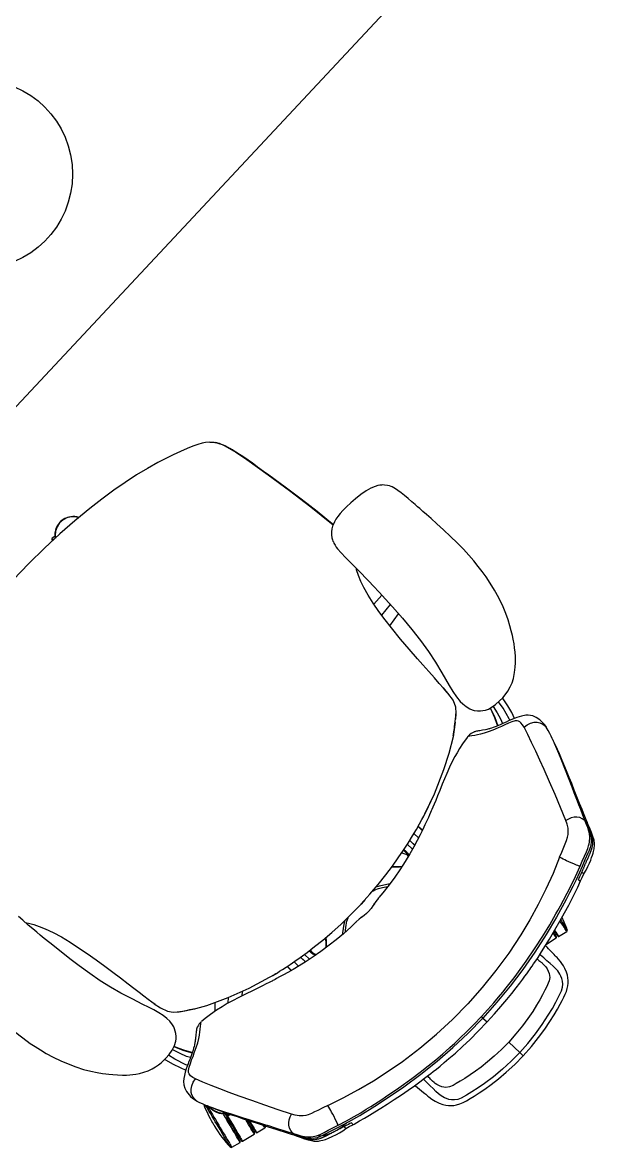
# Model space of a CAD drawing. Extents: x -15 to 8521, y -5327 to 1905.
# Drawn here: x 6947.3 to 7007.6, y -2099.3 to -1980.7 of the extents above; entities that cross this region are included whole.
import ezdxf

# ---------------------------------------------------------------- set-up
doc = ezdxf.new("R2010")
doc.units = 0
doc.layers.add('AR-MOB', color=2, linetype='Continuous')

# ---------------------------------------------------------------- blocks, each defined once
blk = doc.blocks.new('MESA RECEPÇÃO COM BIOMBO')
at = {"color": 2}
blk.add_line((77.9313, 97.5195), (79.3313, 97.5195), dxfattribs=at)
at = {"color": 1}
blk.add_circle((78.8564, 97.7164), 0.1, dxfattribs=at)
blk = doc.blocks.new('A$C1E86606E')
at = {"color": 1, "linetype": 'Continuous'}
for p, q in [((0.4113, 0.7348), (0.4082, 0.7355)), ((0.6011, 0.6754), (0.5996, 0.6783)), ((0.6002, 0.4274), (0.5857, 0.4264)), ((0.1672, 0.2758), (0.1601, 0.2696)), ((0.1762, 0.2653), (0.1809, 0.2693)), ((0.1954, 0.2629), (0.1916, 0.2598)), ((0.2554, 0.2376), (0.2554, 0.2442)), ((0.2686, 0.2342), (0.2686, 0.2416)), ((0.4194, 0.2333), (0.4168, 0.2397)), ((0.4275, 0.2342), (0.4275, 0.2417)), ((0.4407, 0.2376), (0.4407, 0.2443)), ((0.3549, 0.2343), (0.3482, 0.2341)), ((0.331, 0.225), (0.3303, 0.2251)), ((0.0854, 0.1813), (0.0869, 0.1808)), ((0.089, 0.1882), (0.0875, 0.1886)), ((0.088, 0.1845), (0.0888, 0.1872)), ((0.0891, 0.1881), (0.0887, 0.1885)), ((0.0892, 0.186), (0.0887, 0.1843)), ((0.0921, 0.1833), (0.0887, 0.1843)), ((0.0677, 0.1586), (0.0775, 0.1557)), ((0.0801, 0.1549), (0.0801, 0.1549)), ((0.0801, 0.1549), (0.0941, 0.1509)), ((0.0801, 0.1549), (0.0941, 0.1509)), ((0.0941, 0.1509), (0.0941, 0.1509)), ((0.0967, 0.1501), (0.1065, 0.1472)), ((0.1212, 0.1214), (0.1219, 0.1198)), ((0.1219, 0.1198), (0.1221, 0.1192)), ((0.5742, 0.1197), (0.574, 0.1192)), ((0.5748, 0.1214), (0.5742, 0.1197)), ((0.5747, 0.1212), (0.5748, 0.1214)), ((0.1665, 0.089), (0.1664, 0.0883)), ((0.1664, 0.0883), (0.1691, 0.0881)), ((0.5462, 0.0922), (0.5471, 0.0925)), ((0.4506, 0.0625), (0.4626, 0.0594)), ((0.4506, 0.0625), (0.4626, 0.0594)), ((0.4626, 0.0594), (0.4626, 0.0594)), ((0.348, 0.0583), (0.348, 0.0522)), ((0.4652, 0.0587), (0.4751, 0.0561)), ((0.348, 0.005), (0.348, 0.021)), ((0.348, 0.005), (0.348, 0))]:
    blk.add_line(p, q, dxfattribs=at)
at = {"color": 1, "linetype": 'Continuous', "flags": 128}
for points in [[(0.6205, 0.5302), (0.6194, 0.5465), (0.618, 0.5626), (0.6164, 0.5778), (0.6159, 0.5828), (0.6153, 0.5878), (0.6148, 0.5928), (0.6142, 0.5974), (0.6137, 0.6018), (0.6131, 0.607), (0.6124, 0.6131), (0.6115, 0.6208), (0.6105, 0.6285), (0.6096, 0.6355), (0.6087, 0.6418), (0.6079, 0.6472), (0.6072, 0.6517), (0.6067, 0.6552), (0.6062, 0.658), (0.6057, 0.6602), (0.6052, 0.6627), (0.6045, 0.6654), (0.603, 0.6704), (0.6005, 0.6759), (0.5983, 0.6797), (0.5956, 0.6832), (0.5923, 0.6863), (0.5891, 0.6885), (0.5851, 0.6908), (0.5802, 0.6934), (0.5742, 0.6961), (0.5673, 0.6991), (0.5595, 0.7023), (0.5512, 0.7055), (0.5424, 0.7086), (0.5303, 0.7124), (0.5175, 0.716), (0.5037, 0.7194), (0.4892, 0.7226), (0.474, 0.7254), (0.458, 0.7279), (0.4379, 0.7306), (0.4168, 0.7327), (0.3948, 0.7343), (0.3719, 0.7353), (0.348, 0.7357)], [(0.4428, 0.7299), (0.442, 0.7317), (0.4389, 0.7355), (0.4349, 0.7385), (0.4303, 0.7403), (0.4253, 0.7409), (0.4204, 0.7401), (0.4158, 0.7382), (0.412, 0.7351), (0.4104, 0.733)], [(0.4064, 0.7335), (0.4064, 0.7335), (0.4066, 0.7343), (0.4067, 0.7347), (0.4067, 0.7348)], [(0.4082, 0.7355), (0.4082, 0.7355), (0.4081, 0.7351), (0.4079, 0.7344), (0.4077, 0.7335)], [(0.5956, 0.6832), (0.5978, 0.6809), (0.6012, 0.6753), (0.6036, 0.6691), (0.6066, 0.6559), (0.6088, 0.6423), (0.6106, 0.6285), (0.6123, 0.6147), (0.6155, 0.5869), (0.6183, 0.559), (0.6204, 0.5311), (0.6205, 0.5287)], [(0.6206, 0.5287), (0.6205, 0.5295), (0.62, 0.5401), (0.6192, 0.5507), (0.6171, 0.5718), (0.6149, 0.5928), (0.6124, 0.6139), (0.6111, 0.6245), (0.6098, 0.6352), (0.6083, 0.6462), (0.6069, 0.6547), (0.6051, 0.6633), (0.604, 0.6676), (0.6036, 0.6688)], [(0.0008, 0.4094), (0.0017, 0.3985), (0.0029, 0.3887), (0.0039, 0.3826), (0.0051, 0.3763), (0.0066, 0.3691), (0.0087, 0.3611), (0.0113, 0.3525), (0.0141, 0.3448), (0.0174, 0.3368), (0.0212, 0.3289), (0.0249, 0.322), (0.0285, 0.3162), (0.0316, 0.3114), (0.0335, 0.3086), (0.0356, 0.3058), (0.0381, 0.3026), (0.0413, 0.2988), (0.0447, 0.295), (0.0476, 0.2919), (0.0501, 0.2895), (0.0525, 0.2874), (0.055, 0.2854), (0.0583, 0.283), (0.0622, 0.2804), (0.0666, 0.2781), (0.0708, 0.2764), (0.0747, 0.2753), (0.0786, 0.2744), (0.0822, 0.2739), (0.0854, 0.2736), (0.0889, 0.2736), (0.0941, 0.2738), (0.0997, 0.2746), (0.1048, 0.276), (0.1091, 0.2781), (0.1113, 0.2797), (0.1132, 0.2814), (0.1153, 0.2838), (0.118, 0.2881), (0.1189, 0.2902), (0.1195, 0.2925), (0.1203, 0.2972), (0.1204, 0.3014), (0.1199, 0.3063), (0.119, 0.3117), (0.1176, 0.3177), (0.1158, 0.3238), (0.114, 0.33), (0.1103, 0.3423), (0.1067, 0.3551), (0.1039, 0.3672), (0.1015, 0.3799), (0.0996, 0.3932), (0.0979, 0.4069), (0.0968, 0.4174), (0.0958, 0.4279), (0.095, 0.4375), (0.0944, 0.446), (0.0938, 0.4536), (0.0935, 0.4589), (0.0932, 0.4636), (0.0929, 0.4691), (0.0926, 0.4755), (0.0924, 0.4831), (0.0922, 0.489)], [(0.664, 0.5292), (0.6568, 0.5302), (0.6502, 0.5309), (0.6441, 0.5313), (0.6385, 0.5315), (0.6343, 0.5314), (0.6304, 0.5311), (0.6268, 0.5305), (0.6238, 0.5298), (0.6211, 0.5289), (0.6189, 0.5281), (0.6164, 0.5267), (0.6139, 0.525), (0.6116, 0.5228), (0.6097, 0.5204), (0.6085, 0.5185), (0.6078, 0.5171), (0.6074, 0.5162), (0.6068, 0.5148), (0.6061, 0.5125), (0.6055, 0.5102), (0.6051, 0.5081), (0.6045, 0.5023), (0.6041, 0.4955), (0.6038, 0.4873), (0.6036, 0.479), (0.6033, 0.4718), (0.603, 0.4657), (0.6027, 0.4607), (0.6022, 0.4533), (0.6016, 0.4448), (0.6009, 0.435), (0.5999, 0.424), (0.5983, 0.4081), (0.5964, 0.3928), (0.5942, 0.3781), (0.5915, 0.3641), (0.5882, 0.3508), (0.5846, 0.3383), (0.5824, 0.331), (0.5802, 0.3237), (0.5782, 0.3165), (0.5767, 0.3098), (0.5758, 0.3037), (0.5757, 0.3), (0.576, 0.2955), (0.577, 0.2908), (0.5779, 0.2886), (0.579, 0.2864), (0.581, 0.2836), (0.5831, 0.2812), (0.585, 0.2796), (0.5873, 0.278), (0.5901, 0.2765), (0.5934, 0.2753), (0.5987, 0.2742), (0.6044, 0.2737), (0.6092, 0.2736), (0.6133, 0.2738), (0.6178, 0.2745), (0.6229, 0.2756), (0.6273, 0.2771), (0.6317, 0.2792), (0.6372, 0.2826), (0.6416, 0.2859), (0.6454, 0.289), (0.6476, 0.291), (0.6502, 0.2936), (0.6531, 0.2968), (0.6562, 0.3004), (0.6588, 0.3036), (0.6618, 0.3076), (0.6642, 0.311), (0.6669, 0.3151), (0.6699, 0.3199), (0.6731, 0.3255), (0.6764, 0.3318), (0.6796, 0.3389), (0.6833, 0.3484), (0.6863, 0.3575), (0.6886, 0.3658), (0.6904, 0.3734), (0.6917, 0.3802), (0.6929, 0.387), (0.6939, 0.3943), (0.6947, 0.4023), (0.6954, 0.4109), (0.6958, 0.4201), (0.696, 0.4298), (0.6961, 0.4401), (0.696, 0.4496), (0.6958, 0.4579), (0.6956, 0.464), (0.6954, 0.4693), (0.6953, 0.4737), (0.6952, 0.4766), (0.695, 0.4802), (0.6948, 0.4846), (0.6946, 0.4898), (0.6943, 0.4948), (0.694, 0.4995), (0.6935, 0.5037), (0.6931, 0.5066), (0.6927, 0.5088), (0.6922, 0.5104), (0.6918, 0.5116), (0.6911, 0.5132), (0.69, 0.5151), (0.6882, 0.5177), (0.6866, 0.5195), (0.6859, 0.5202), (0.6847, 0.5212), (0.6828, 0.5225), (0.6802, 0.5241), (0.6758, 0.5261), (0.6704, 0.5278), (0.664, 0.5292)], [(0.0925, 0.4794), (0.0942, 0.4767), (0.0969, 0.4716), (0.0995, 0.466), (0.1019, 0.4599), (0.1048, 0.451), (0.1073, 0.4414), (0.1095, 0.431), (0.1114, 0.4203), (0.1131, 0.4096), (0.1147, 0.3981), (0.116, 0.387), (0.1172, 0.3765), (0.1183, 0.3664), (0.1193, 0.3561), (0.1199, 0.3488), (0.1206, 0.3417), (0.1213, 0.3355), (0.1218, 0.3299), (0.1222, 0.325), (0.1227, 0.3207)], [(0.5734, 0.3207), (0.5739, 0.3263), (0.5745, 0.3329), (0.5753, 0.3405), (0.5762, 0.3495), (0.5771, 0.3587), (0.5779, 0.3672), (0.5793, 0.3804), (0.5809, 0.3946), (0.583, 0.4096), (0.5846, 0.4203), (0.5866, 0.431), (0.5888, 0.4414), (0.5913, 0.451), (0.5942, 0.4599), (0.5968, 0.4666), (0.5997, 0.4728), (0.6028, 0.4783), (0.6036, 0.4795)], [(0.5885, 0.4401), (0.5972, 0.4405), (0.6013, 0.4407)], [(0.5833, 0.4125), (0.5834, 0.4125), (0.5989, 0.4141)], [(0.1226, 0.3217), (0.1238, 0.3139), (0.1265, 0.3061), (0.1299, 0.3011), (0.1343, 0.2969), (0.1391, 0.2932), (0.1488, 0.2862), (0.1591, 0.28), (0.1807, 0.2693), (0.2029, 0.2598), (0.226, 0.2519), (0.2324, 0.2501)], [(0.574, 0.3268), (0.5731, 0.3195), (0.5712, 0.3098), (0.5681, 0.3035), (0.5634, 0.2984), (0.5585, 0.2945)], [(0.1329, 0.2981), (0.135, 0.2964), (0.1372, 0.2947), (0.1417, 0.2915), (0.1437, 0.29), (0.1454, 0.2887), (0.1468, 0.2877), (0.1479, 0.2869)], [(0.5482, 0.2869), (0.5493, 0.2877), (0.5507, 0.2887), (0.5524, 0.29), (0.5544, 0.2915), (0.5588, 0.2947), (0.5611, 0.2964), (0.5632, 0.2981)], [(0.556, 0.2927), (0.5433, 0.2837), (0.5274, 0.275), (0.5109, 0.2673), (0.4854, 0.2569), (0.4633, 0.25)], [(0.5446, 0.2846), (0.5458, 0.2853), (0.5496, 0.2879)], [(0.0872, 0.2736), (0.0874, 0.2725), (0.0895, 0.2638), (0.0919, 0.2559), (0.0943, 0.2496)], [(0.0991, 0.2518), (0.0983, 0.2535), (0.0947, 0.2658), (0.0931, 0.2738)], [(0.107, 0.2551), (0.1053, 0.2589), (0.1028, 0.2661), (0.1005, 0.2742), (0.1004, 0.2748)], [(0.1038, 0.2757), (0.1039, 0.2753), (0.1079, 0.2654), (0.112, 0.2572)], [(0.1123, 0.2574), (0.1116, 0.2586), (0.1085, 0.2646), (0.1055, 0.2715), (0.104, 0.2758)], [(0.5921, 0.2757), (0.5907, 0.272), (0.588, 0.2656), (0.5852, 0.2601), (0.5838, 0.2574)], [(0.5923, 0.2757), (0.5922, 0.2753), (0.5882, 0.2654), (0.5841, 0.2572)], [(0.5957, 0.2748), (0.5957, 0.2746), (0.5936, 0.2669), (0.5912, 0.26), (0.5891, 0.2551)], [(0.597, 0.2518), (0.5977, 0.2535), (0.6014, 0.2658), (0.603, 0.2738)], [(0.6018, 0.2496), (0.6042, 0.2559), (0.6066, 0.2638), (0.6087, 0.2725), (0.6089, 0.2736)], [(0.1424, 0.2725), (0.1394, 0.2725), (0.1371, 0.2721), (0.1354, 0.2716), (0.1343, 0.2712), (0.1336, 0.2709), (0.1331, 0.2706), (0.1323, 0.2701), (0.1314, 0.2695), (0.1303, 0.2687), (0.1291, 0.2678), (0.1277, 0.2667), (0.1264, 0.2657), (0.125, 0.2646), (0.1239, 0.2638), (0.1229, 0.2631), (0.1219, 0.2624), (0.1211, 0.2619), (0.1204, 0.2615), (0.1195, 0.261), (0.1184, 0.2603), (0.1167, 0.2594), (0.1146, 0.2584), (0.1121, 0.2572), (0.109, 0.2559), (0.1059, 0.2546), (0.1031, 0.2535), (0.1007, 0.2525), (0.0982, 0.2514), (0.0953, 0.2501), (0.092, 0.2485), (0.089, 0.2469), (0.0862, 0.2451), (0.0839, 0.2432), (0.0813, 0.2404), (0.0794, 0.2374), (0.078, 0.2336), (0.0773, 0.2293), (0.0772, 0.2271), (0.0773, 0.2245), (0.0776, 0.2217), (0.0783, 0.2187)], [(0.0943, 0.236), (0.0935, 0.2389), (0.0931, 0.2417), (0.0932, 0.2431), (0.0936, 0.2445), (0.0944, 0.2459), (0.0958, 0.2472), (0.0989, 0.2491), (0.1025, 0.2509), (0.1062, 0.2525), (0.1099, 0.254), (0.1134, 0.2555), (0.1189, 0.2579), (0.1237, 0.2601), (0.1277, 0.2623), (0.131, 0.2643), (0.1337, 0.2662), (0.1359, 0.2678), (0.1385, 0.2698), (0.1403, 0.2713), (0.1415, 0.2722), (0.1423, 0.2725), (0.1424, 0.2725)], [(0.3303, 0.2252), (0.3235, 0.2255), (0.3126, 0.2265), (0.3027, 0.2277), (0.2935, 0.2291), (0.2827, 0.231), (0.2731, 0.2331), (0.2646, 0.2351), (0.2562, 0.2374), (0.249, 0.2394), (0.2429, 0.2413), (0.2377, 0.243), (0.2334, 0.2444), (0.2299, 0.2456), (0.2282, 0.2462), (0.2268, 0.2467), (0.2257, 0.247), (0.2249, 0.2473), (0.2239, 0.2477), (0.2216, 0.2485), (0.2184, 0.2497), (0.2142, 0.2512), (0.2092, 0.2532), (0.2033, 0.2554), (0.1965, 0.258), (0.189, 0.2609), (0.1804, 0.2639), (0.1751, 0.2657), (0.1691, 0.2674), (0.1624, 0.2691), (0.1548, 0.2707), (0.1494, 0.2716), (0.1434, 0.2724), (0.1426, 0.2725)], [(0.5535, 0.2725), (0.5511, 0.2722), (0.5448, 0.2713), (0.5391, 0.2703), (0.534, 0.2692), (0.5293, 0.2681), (0.5251, 0.2669), (0.5174, 0.2646), (0.5107, 0.2622), (0.5046, 0.26), (0.499, 0.2578), (0.4924, 0.2553), (0.4867, 0.2531), (0.4819, 0.2513), (0.4779, 0.2498), (0.4746, 0.2486), (0.472, 0.2476), (0.4705, 0.2471), (0.4688, 0.2465), (0.4664, 0.2457), (0.4634, 0.2446), (0.4598, 0.2434), (0.4553, 0.242), (0.4501, 0.2404), (0.4439, 0.2385), (0.4375, 0.2367), (0.4303, 0.2348), (0.422, 0.2329), (0.4127, 0.2309), (0.4023, 0.229), (0.3932, 0.2277), (0.3833, 0.2265), (0.3725, 0.2255), (0.3659, 0.2252)], [(0.6178, 0.2187), (0.6185, 0.2217), (0.6188, 0.2245), (0.6189, 0.2271), (0.6188, 0.2293), (0.6181, 0.2336), (0.6167, 0.2374), (0.6154, 0.2395), (0.614, 0.2414), (0.6122, 0.2432), (0.6085, 0.246), (0.6041, 0.2485), (0.6008, 0.2501), (0.5978, 0.2514), (0.5954, 0.2525), (0.5929, 0.2535), (0.5901, 0.2546), (0.5871, 0.2559), (0.584, 0.2572), (0.5814, 0.2584), (0.5794, 0.2594), (0.5777, 0.2603), (0.5765, 0.261), (0.5757, 0.2615), (0.575, 0.2619), (0.5742, 0.2624), (0.5733, 0.263), (0.5722, 0.2638), (0.5697, 0.2657), (0.5672, 0.2676), (0.5661, 0.2684), (0.5652, 0.2691), (0.5644, 0.2697), (0.5636, 0.2702), (0.563, 0.2706), (0.5624, 0.2709), (0.5618, 0.2712), (0.5606, 0.2716), (0.559, 0.2721), (0.5567, 0.2725), (0.5536, 0.2725)], [(0.6018, 0.236), (0.6026, 0.2389), (0.6029, 0.2417), (0.6028, 0.2431), (0.6024, 0.2445), (0.6016, 0.2459), (0.6003, 0.2472), (0.5972, 0.2491), (0.5936, 0.2509), (0.5899, 0.2525), (0.5862, 0.254), (0.5827, 0.2555), (0.5772, 0.2579), (0.5724, 0.2601), (0.5684, 0.2623), (0.5651, 0.2643), (0.5624, 0.2662), (0.5601, 0.2678), (0.5575, 0.2698), (0.5557, 0.2713), (0.5545, 0.2722), (0.5537, 0.2725), (0.5537, 0.2725)], [(0.228, 0.2513), (0.2295, 0.2508), (0.2344, 0.2495)], [(0.2322, 0.25), (0.2326, 0.2499), (0.2333, 0.2497), (0.2351, 0.2492), (0.2378, 0.2485), (0.2413, 0.2476), (0.2456, 0.2465), (0.2507, 0.2453), (0.2566, 0.244), (0.2634, 0.2426), (0.2722, 0.2409), (0.282, 0.2393), (0.293, 0.2377), (0.3051, 0.2363), (0.3184, 0.2352), (0.3327, 0.2345), (0.3482, 0.2342)], [(0.3479, 0.2342), (0.3623, 0.2345), (0.3758, 0.2351), (0.3884, 0.2361), (0.3999, 0.2373), (0.4105, 0.2387), (0.4202, 0.2403), (0.4289, 0.2418), (0.4379, 0.2436), (0.4456, 0.2453), (0.452, 0.2469), (0.4572, 0.2482), (0.4611, 0.2493), (0.4639, 0.25)], [(0.4607, 0.2492), (0.4665, 0.2508), (0.4783, 0.2545), (0.4828, 0.2561)], [(0.2467, 0.2462), (0.2467, 0.2421), (0.2467, 0.2401)], [(0.2471, 0.2461), (0.2471, 0.246), (0.247, 0.2401)], [(0.2637, 0.2354), (0.2637, 0.2407), (0.2637, 0.2425)], [(0.2639, 0.2354), (0.2639, 0.2368), (0.2638, 0.2425)], [(0.2749, 0.2405), (0.2749, 0.2382), (0.2751, 0.2353), (0.276, 0.2326), (0.276, 0.2325)], [(0.2772, 0.2322), (0.2767, 0.233), (0.2759, 0.2357), (0.2758, 0.2399), (0.2758, 0.2403)], [(0.2773, 0.2322), (0.2767, 0.233), (0.276, 0.2356), (0.2759, 0.2383), (0.2759, 0.2403)], [(0.3993, 0.2374), (0.4004, 0.2363), (0.4035, 0.2332), (0.4066, 0.23), (0.4069, 0.2298)], [(0.4188, 0.2322), (0.4193, 0.233), (0.4201, 0.2356), (0.4202, 0.2383), (0.4202, 0.2403)], [(0.4189, 0.2322), (0.4194, 0.233), (0.4202, 0.2357), (0.4203, 0.2399), (0.4203, 0.2403)], [(0.4212, 0.2405), (0.4212, 0.2382), (0.421, 0.2353), (0.4201, 0.2326), (0.42, 0.2325)], [(0.4322, 0.2354), (0.4322, 0.2368), (0.4322, 0.2425)], [(0.4323, 0.2354), (0.4323, 0.2407), (0.4324, 0.2425)], [(0.449, 0.2462), (0.449, 0.246), (0.449, 0.24)], [(0.4493, 0.2462), (0.4493, 0.2421), (0.4493, 0.2401)], [(0.0783, 0.2188), (0.0781, 0.2196), (0.0782, 0.2221), (0.0785, 0.2246), (0.0794, 0.227), (0.0809, 0.2294), (0.0833, 0.2317), (0.0865, 0.2337), (0.0902, 0.2352), (0.0943, 0.236)], [(0.1363, 0.1365), (0.1299, 0.1501), (0.1239, 0.1636), (0.118, 0.1769), (0.1124, 0.19), (0.1082, 0.2001), (0.1042, 0.2098), (0.1006, 0.2191), (0.0972, 0.2279), (0.0943, 0.236)], [(0.2968, 0.2373), (0.2957, 0.2363), (0.2925, 0.2332), (0.2895, 0.23), (0.2892, 0.2299)], [(0.2901, 0.2297), (0.2917, 0.2312), (0.2943, 0.2338), (0.2978, 0.2372)], [(0.3239, 0.2349), (0.3204, 0.2331), (0.3164, 0.2305), (0.3127, 0.2276), (0.3116, 0.2266)], [(0.3155, 0.2262), (0.317, 0.2275), (0.3211, 0.2304), (0.325, 0.2328), (0.3265, 0.2335), (0.328, 0.2341), (0.3292, 0.2347)], [(0.3667, 0.2347), (0.3672, 0.2345), (0.369, 0.2338), (0.3727, 0.2319), (0.3762, 0.2296), (0.3791, 0.2275), (0.3806, 0.2262)], [(0.3723, 0.2349), (0.3757, 0.2331), (0.3796, 0.2305), (0.3834, 0.2276), (0.3845, 0.2266)], [(0.406, 0.2297), (0.4043, 0.2312), (0.4018, 0.2338), (0.3982, 0.2372)], [(0.5598, 0.1365), (0.5661, 0.1501), (0.5722, 0.1636), (0.5781, 0.1769), (0.5837, 0.19), (0.5879, 0.2001), (0.5918, 0.2098), (0.5955, 0.2191), (0.5989, 0.2279), (0.6018, 0.236)], [(0.6018, 0.236), (0.6059, 0.2352), (0.6096, 0.2337), (0.6128, 0.2317), (0.6152, 0.2294), (0.6167, 0.227), (0.6175, 0.2246), (0.6179, 0.2221), (0.618, 0.2196), (0.6178, 0.2188)], [(0.0782, 0.2188), (0.0791, 0.2157), (0.08, 0.2131), (0.0808, 0.2109), (0.0814, 0.2092), (0.082, 0.2077), (0.0826, 0.2062), (0.0833, 0.2046), (0.0846, 0.2015), (0.0861, 0.1981), (0.0876, 0.1948), (0.0903, 0.1889), (0.093, 0.1831), (0.0958, 0.1771), (0.0986, 0.1713), (0.1014, 0.1654), (0.1043, 0.1595), (0.107, 0.1539), (0.1079, 0.1521), (0.1089, 0.1499), (0.1102, 0.1472), (0.1117, 0.1441), (0.1135, 0.1404), (0.1154, 0.1363), (0.1176, 0.1318), (0.12, 0.1267), (0.1227, 0.1211)], [(0.3396, 0.224), (0.3353, 0.2247), (0.3309, 0.2251)], [(0.3392, 0.224), (0.3382, 0.2242), (0.3374, 0.2243)], [(0.348, 0.2231), (0.3447, 0.2232), (0.3418, 0.2235), (0.3393, 0.2239), (0.3374, 0.2243)], [(0.3588, 0.2243), (0.358, 0.2241), (0.3553, 0.2236), (0.352, 0.2233), (0.348, 0.2231)], [(0.3652, 0.2251), (0.3608, 0.2247), (0.3565, 0.224)], [(0.3567, 0.224), (0.3569, 0.2241), (0.3585, 0.2243), (0.3589, 0.2243)], [(0.3652, 0.2251), (0.3655, 0.2251), (0.3659, 0.2251)], [(0.5734, 0.1211), (0.5764, 0.1274), (0.579, 0.133), (0.5813, 0.1377), (0.5832, 0.1417), (0.5847, 0.1449), (0.5873, 0.1503), (0.59, 0.1557), (0.5947, 0.1654), (0.5992, 0.1749), (0.6029, 0.1826), (0.6064, 0.1903), (0.6098, 0.1977), (0.6107, 0.1998), (0.6116, 0.2019), (0.6125, 0.2039), (0.6134, 0.206), (0.6144, 0.2085), (0.6155, 0.2115), (0.6167, 0.2149), (0.6178, 0.2188)], [(0.0668, 0.1599), (0.0668, 0.16), (0.067, 0.1604), (0.0672, 0.1612), (0.0675, 0.1623), (0.0679, 0.1637), (0.0684, 0.1654), (0.069, 0.1674), (0.0697, 0.1696), (0.0704, 0.1721), (0.0712, 0.1748), (0.072, 0.1776), (0.0729, 0.1805), (0.0737, 0.1836), (0.0747, 0.1867), (0.0756, 0.1898), (0.0765, 0.1929), (0.0774, 0.196), (0.0782, 0.1989), (0.0791, 0.2017), (0.0799, 0.2044), (0.0806, 0.2069), (0.0812, 0.2091), (0.0813, 0.2095)], [(0.0821, 0.2076), (0.0815, 0.2056), (0.0808, 0.203), (0.0799, 0.2002), (0.0791, 0.1973), (0.0782, 0.1942), (0.0773, 0.1911), (0.0763, 0.1879)], [(0.083, 0.2054), (0.0827, 0.2044), (0.083, 0.1994), (0.0845, 0.1947), (0.0871, 0.1905), (0.0901, 0.1877)], [(0.0835, 0.2042), (0.0835, 0.204), (0.0843, 0.2017), (0.085, 0.2), (0.0856, 0.1984), (0.0863, 0.1968), (0.0871, 0.1948), (0.088, 0.1925), (0.0894, 0.1893), (0.091, 0.1856), (0.0929, 0.1814), (0.0951, 0.1767), (0.0975, 0.1715), (0.0999, 0.1662), (0.1046, 0.1563), (0.1093, 0.1464), (0.1138, 0.1368), (0.1183, 0.1273), (0.1205, 0.1225), (0.1218, 0.1198)], [(0.5742, 0.1197), (0.575, 0.1214), (0.5774, 0.1266), (0.58, 0.132), (0.583, 0.1384), (0.5862, 0.1451), (0.5894, 0.152), (0.5926, 0.1586), (0.5955, 0.1648), (0.5988, 0.1719), (0.6018, 0.1784), (0.6044, 0.1843), (0.6068, 0.1895), (0.6087, 0.1942), (0.61, 0.1973), (0.6112, 0.2003), (0.6122, 0.203), (0.6126, 0.2042)], [(0.0728, 0.1911), (0.0728, 0.1909), (0.0726, 0.1905), (0.0725, 0.1898), (0.0722, 0.1891), (0.072, 0.1883), (0.0718, 0.1877), (0.0717, 0.1873), (0.0717, 0.1871)], [(0.0763, 0.1879), (0.0754, 0.1847), (0.0745, 0.1816), (0.0736, 0.1785), (0.0727, 0.1756), (0.0719, 0.1728), (0.0711, 0.1701), (0.0704, 0.1677), (0.0698, 0.1655), (0.0692, 0.1636), (0.0687, 0.162), (0.0683, 0.1607), (0.068, 0.1596), (0.0678, 0.159), (0.0677, 0.1586), (0.0677, 0.1586)], [(0.0775, 0.1557), (0.0775, 0.1558), (0.0776, 0.1561), (0.0778, 0.1568), (0.0781, 0.1578), (0.0785, 0.1591), (0.079, 0.1608), (0.0795, 0.1627), (0.0802, 0.1649), (0.0809, 0.1673), (0.0816, 0.1699), (0.0825, 0.1727), (0.0833, 0.1757), (0.0842, 0.1787), (0.0851, 0.1819), (0.0861, 0.185)], [(0.0864, 0.1849), (0.0855, 0.1817), (0.0846, 0.1786), (0.0837, 0.1755), (0.0828, 0.1726), (0.082, 0.1698), (0.0812, 0.1671), (0.0805, 0.1647), (0.0799, 0.1626), (0.0793, 0.1607), (0.0789, 0.1591), (0.0785, 0.1578), (0.0782, 0.1569), (0.078, 0.1562), (0.078, 0.156), (0.078, 0.156)], [(0.0796, 0.1559), (0.0797, 0.1562), (0.0799, 0.1568), (0.0801, 0.1577), (0.0805, 0.159), (0.081, 0.1605), (0.0815, 0.1624), (0.0821, 0.1645), (0.0828, 0.1669), (0.0836, 0.1695), (0.0844, 0.1723), (0.0853, 0.1752), (0.0862, 0.1782), (0.0871, 0.1813), (0.088, 0.1845)], [(0.0887, 0.1843), (0.0878, 0.181), (0.0869, 0.1778), (0.0859, 0.1747), (0.0851, 0.1717), (0.0842, 0.1689), (0.0835, 0.1662), (0.0827, 0.1638), (0.0821, 0.1616), (0.0815, 0.1597), (0.0811, 0.1581), (0.0807, 0.1568), (0.0804, 0.1558), (0.0802, 0.1552), (0.0801, 0.1549)], [(0.0861, 0.185), (0.087, 0.1882), (0.0874, 0.1897)], [(0.088, 0.1845), (0.088, 0.1845), (0.088, 0.1845), (0.0881, 0.1844), (0.0882, 0.1844), (0.0883, 0.1844), (0.0884, 0.1843), (0.0886, 0.1843), (0.0887, 0.1843)], [(0.0888, 0.1872), (0.0888, 0.1872), (0.0888, 0.1873), (0.089, 0.1878), (0.0891, 0.1881)], [(0.0892, 0.186), (0.089, 0.1866), (0.0889, 0.1869), (0.0888, 0.1871), (0.0888, 0.1872), (0.0888, 0.1872)], [(0.0902, 0.1872), (0.0902, 0.1872), (0.0901, 0.1872), (0.09, 0.187), (0.0899, 0.1869), (0.0898, 0.1867), (0.0896, 0.1865), (0.0894, 0.1863), (0.0892, 0.186)], [(0.0941, 0.1509), (0.0942, 0.1511), (0.0944, 0.1517), (0.0946, 0.1527), (0.095, 0.154), (0.0955, 0.1556), (0.096, 0.1575), (0.0967, 0.1597), (0.0974, 0.1621), (0.0982, 0.1648), (0.099, 0.1676), (0.0991, 0.1679)], [(0.0996, 0.1668), (0.099, 0.165), (0.0983, 0.1624), (0.0976, 0.16), (0.097, 0.1579), (0.0964, 0.156), (0.096, 0.1544), (0.0956, 0.1532), (0.0953, 0.1522), (0.0951, 0.1516), (0.0951, 0.1514)], [(0.0796, 0.1559), (0.0796, 0.1558), (0.0796, 0.1556), (0.0796, 0.1555), (0.0797, 0.1553), (0.0798, 0.1552), (0.0799, 0.1551), (0.08, 0.155), (0.0801, 0.1549)], [(0.0965, 0.1505), (0.0965, 0.1506), (0.0966, 0.1511), (0.0969, 0.1519), (0.0972, 0.153), (0.0976, 0.1544), (0.0981, 0.1562), (0.0987, 0.1582), (0.0994, 0.1605), (0.1001, 0.163), (0.1006, 0.1647)], [(0.1009, 0.1641), (0.1001, 0.1616), (0.0994, 0.1592), (0.0988, 0.157), (0.0982, 0.1551), (0.0978, 0.1535), (0.0974, 0.1521), (0.0971, 0.1511), (0.0969, 0.1505), (0.0968, 0.1501), (0.0967, 0.1501)], [(0.0941, 0.1509), (0.0942, 0.1508), (0.0944, 0.1508), (0.0945, 0.1509), (0.0947, 0.1509), (0.0948, 0.151), (0.0949, 0.1511), (0.095, 0.1512), (0.0951, 0.1514)], [(0.1065, 0.1472), (0.1065, 0.1472), (0.1066, 0.1476), (0.1068, 0.1483), (0.1071, 0.1493), (0.1074, 0.1503)], [(0.1082, 0.1485), (0.1081, 0.1481), (0.108, 0.1478), (0.108, 0.1478)], [(0.1227, 0.1211), (0.1225, 0.1215), (0.1225, 0.1227), (0.1229, 0.1253), (0.1239, 0.128), (0.1256, 0.1306), (0.1276, 0.1325), (0.1302, 0.1343), (0.1331, 0.1356), (0.1363, 0.1365)], [(0.169, 0.1149), (0.1636, 0.1169), (0.1581, 0.1189), (0.1545, 0.1203), (0.151, 0.1217), (0.1476, 0.1233), (0.1454, 0.1246), (0.1434, 0.1262), (0.1418, 0.1278), (0.1404, 0.1295), (0.1381, 0.1329), (0.1363, 0.1365)], [(0.5271, 0.1149), (0.5325, 0.1169), (0.5379, 0.1189), (0.5415, 0.1203), (0.5451, 0.1217), (0.5484, 0.1233), (0.5507, 0.1246), (0.5526, 0.1262), (0.5543, 0.1278), (0.5557, 0.1295), (0.558, 0.1329), (0.5598, 0.1365)], [(0.5733, 0.1211), (0.5735, 0.1215), (0.5736, 0.1227), (0.5731, 0.1253), (0.5722, 0.128), (0.5704, 0.1306), (0.5685, 0.1325), (0.5659, 0.1343), (0.563, 0.1356), (0.5598, 0.1365)], [(0.1214, 0.1212), (0.1213, 0.1213), (0.1212, 0.1214)], [(0.1227, 0.1182), (0.122, 0.1197), (0.1214, 0.1212)], [(0.1221, 0.1192), (0.1234, 0.1163), (0.1246, 0.1134)], [(0.1227, 0.1211), (0.1243, 0.1176), (0.1258, 0.1146), (0.1271, 0.1122), (0.1283, 0.1103), (0.1301, 0.1079), (0.1325, 0.1054), (0.1345, 0.1038), (0.1359, 0.1028), (0.1375, 0.1018), (0.1394, 0.1008), (0.142, 0.0996), (0.1456, 0.0982), (0.1502, 0.0967), (0.1555, 0.0948), (0.1612, 0.0927)], [(0.1232, 0.1193), (0.124, 0.1176), (0.1281, 0.1092), (0.1298, 0.1065), (0.1319, 0.1039), (0.1345, 0.1015), (0.1369, 0.0999), (0.1395, 0.0985), (0.1424, 0.0972), (0.1455, 0.096), (0.1519, 0.0938), (0.1584, 0.0915), (0.1713, 0.087), (0.1844, 0.0829), (0.2022, 0.078), (0.2202, 0.0736), (0.2382, 0.0697), (0.2599, 0.0657), (0.2818, 0.0625), (0.3038, 0.0602), (0.3259, 0.0588), (0.348, 0.0583)], [(0.5729, 0.1193), (0.5721, 0.1176), (0.5708, 0.1148), (0.5694, 0.112), (0.5679, 0.1092), (0.5663, 0.1065), (0.5642, 0.1039), (0.5615, 0.1015), (0.5592, 0.0999), (0.5565, 0.0985), (0.5536, 0.0972), (0.5506, 0.096), (0.5434, 0.0936), (0.5362, 0.091), (0.5289, 0.0884), (0.5216, 0.0859), (0.5142, 0.0836), (0.5068, 0.0815), (0.4993, 0.0794), (0.4787, 0.0743), (0.4579, 0.0697), (0.4362, 0.0657), (0.4143, 0.0625), (0.3923, 0.0602), (0.3702, 0.0588), (0.348, 0.0583)], [(0.5349, 0.0927), (0.5405, 0.0948), (0.5459, 0.0967), (0.5505, 0.0982), (0.5541, 0.0996), (0.5567, 0.1008), (0.5586, 0.1018), (0.5602, 0.1028), (0.5616, 0.1038), (0.563, 0.1049), (0.5648, 0.1066), (0.5665, 0.1085), (0.5678, 0.1103), (0.5689, 0.1122), (0.5703, 0.1146), (0.5717, 0.1176), (0.5734, 0.1211)], [(0.5714, 0.1134), (0.5727, 0.1163), (0.574, 0.1192)], [(0.5733, 0.1182), (0.574, 0.1197), (0.5747, 0.1212)], [(0.1232, 0.1172), (0.123, 0.1177), (0.1227, 0.1182)], [(0.1237, 0.1161), (0.1235, 0.1166), (0.1232, 0.1172)], [(0.1242, 0.115), (0.124, 0.1155), (0.1237, 0.1161)], [(0.1248, 0.1138), (0.1245, 0.1144), (0.1242, 0.115)], [(0.1247, 0.1134), (0.1245, 0.1138), (0.1242, 0.115)], [(0.1246, 0.1134), (0.1267, 0.1088), (0.1285, 0.1052), (0.1301, 0.1022), (0.1316, 0.0999), (0.1327, 0.0986), (0.1335, 0.0978), (0.1341, 0.0971), (0.1349, 0.0964), (0.1357, 0.0957), (0.137, 0.0948), (0.1387, 0.0937), (0.1411, 0.0923), (0.1443, 0.0908), (0.1483, 0.0892), (0.1529, 0.0874), (0.1564, 0.0862), (0.1602, 0.085), (0.1643, 0.0842)], [(0.1253, 0.1127), (0.1251, 0.1132), (0.1248, 0.1138)], [(0.1258, 0.1116), (0.1256, 0.1122), (0.1253, 0.1127)], [(0.1263, 0.1106), (0.1261, 0.1111), (0.1258, 0.1116)], [(0.1268, 0.1095), (0.1266, 0.1101), (0.1263, 0.1106)], [(0.1274, 0.1084), (0.1271, 0.109), (0.1268, 0.1095)], [(0.128, 0.1074), (0.1277, 0.1079), (0.1274, 0.1084)], [(0.1282, 0.1069), (0.1281, 0.1071), (0.128, 0.1074)], [(0.1285, 0.1063), (0.1284, 0.1066), (0.1282, 0.1069)], [(0.1612, 0.0927), (0.1612, 0.0927), (0.1614, 0.093), (0.1617, 0.0935), (0.1622, 0.0948), (0.1629, 0.0964), (0.1639, 0.0992), (0.1649, 0.102), (0.1659, 0.1046), (0.1666, 0.107), (0.1673, 0.109), (0.1679, 0.1109), (0.1684, 0.1128), (0.169, 0.1149)], [(0.169, 0.1149), (0.1861, 0.1084), (0.2034, 0.1025), (0.221, 0.0974), (0.2388, 0.0929), (0.2567, 0.089), (0.2793, 0.0851), (0.3021, 0.0824), (0.325, 0.0807), (0.348, 0.0802)], [(0.5271, 0.1149), (0.51, 0.1084), (0.4926, 0.1025), (0.4751, 0.0974), (0.4573, 0.0929), (0.4394, 0.089), (0.4168, 0.0851), (0.394, 0.0824), (0.371, 0.0807), (0.348, 0.0802)], [(0.5349, 0.0927), (0.5349, 0.0927), (0.5347, 0.093), (0.5344, 0.0935), (0.5338, 0.0948), (0.5332, 0.0964), (0.5321, 0.0992), (0.5311, 0.102), (0.5302, 0.1046), (0.5294, 0.107), (0.5288, 0.109), (0.5282, 0.1109), (0.5277, 0.1128), (0.5271, 0.1149)], [(0.5318, 0.0842), (0.5364, 0.0852), (0.5405, 0.0865), (0.5441, 0.0878), (0.5473, 0.0889), (0.5499, 0.09), (0.5525, 0.0912), (0.5544, 0.0921), (0.556, 0.0929), (0.5573, 0.0936), (0.5584, 0.0943), (0.5594, 0.095), (0.5609, 0.0962), (0.5629, 0.0981), (0.565, 0.1007), (0.567, 0.1041), (0.5691, 0.1083), (0.5714, 0.1134)], [(0.5675, 0.1063), (0.5677, 0.1066), (0.5678, 0.1069)], [(0.5678, 0.1069), (0.568, 0.1071), (0.5681, 0.1074)], [(0.5681, 0.1074), (0.5684, 0.1079), (0.5687, 0.1084)], [(0.5687, 0.1084), (0.569, 0.109), (0.5692, 0.1095)], [(0.5692, 0.1095), (0.5695, 0.1101), (0.5697, 0.1106)], [(0.5697, 0.1106), (0.57, 0.1111), (0.5702, 0.1116)], [(0.5702, 0.1116), (0.5705, 0.1122), (0.5708, 0.1127)], [(0.5708, 0.1127), (0.571, 0.1132), (0.5713, 0.1138)], [(0.5713, 0.1138), (0.5715, 0.1144), (0.5718, 0.115)], [(0.5714, 0.1134), (0.5716, 0.1138), (0.5718, 0.115)], [(0.5718, 0.115), (0.5721, 0.1155), (0.5724, 0.1161)], [(0.5724, 0.1161), (0.5726, 0.1166), (0.5729, 0.1172)], [(0.5729, 0.1172), (0.5731, 0.1177), (0.5733, 0.1182)], [(0.1287, 0.1061), (0.1286, 0.1062), (0.1285, 0.1063)], [(0.1289, 0.1058), (0.1288, 0.1059), (0.1287, 0.1061)], [(0.129, 0.1055), (0.1289, 0.1056), (0.1289, 0.1058)], [(0.1292, 0.1052), (0.1291, 0.1053), (0.129, 0.1055)], [(0.1294, 0.1049), (0.1293, 0.1051), (0.1292, 0.1052)], [(0.1295, 0.1047), (0.1294, 0.1048), (0.1294, 0.1049)], [(0.1297, 0.1044), (0.1296, 0.1046), (0.1295, 0.1047)], [(0.1299, 0.1042), (0.1298, 0.1043), (0.1297, 0.1044)], [(0.1301, 0.1039), (0.13, 0.104), (0.1299, 0.1042)], [(0.1303, 0.1036), (0.1302, 0.1038), (0.1301, 0.1039)], [(0.1305, 0.1033), (0.1304, 0.1035), (0.1303, 0.1036)], [(0.1307, 0.103), (0.1306, 0.1032), (0.1305, 0.1033)], [(0.1309, 0.1028), (0.1308, 0.1029), (0.1307, 0.103)], [(0.1311, 0.1025), (0.131, 0.1027), (0.1309, 0.1028)], [(0.1313, 0.1023), (0.1312, 0.1024), (0.1311, 0.1025)], [(0.1315, 0.102), (0.1314, 0.1021), (0.1313, 0.1023)], [(0.132, 0.1015), (0.1318, 0.1017), (0.1315, 0.102)], [(0.1326, 0.101), (0.1323, 0.1012), (0.132, 0.1015)], [(0.1335, 0.1001), (0.133, 0.1005), (0.1326, 0.101)], [(0.1345, 0.0993), (0.134, 0.0997), (0.1335, 0.1001)], [(0.135, 0.0989), (0.1347, 0.0991), (0.1345, 0.0993)], [(0.138, 0.097), (0.1364, 0.0979), (0.135, 0.0989)], [(0.1386, 0.0966), (0.1383, 0.0968), (0.138, 0.097)], [(0.1393, 0.0963), (0.1389, 0.0965), (0.1386, 0.0966)], [(0.139, 0.1001), (0.1391, 0.0999), (0.1418, 0.0973), (0.1442, 0.0955), (0.147, 0.0939), (0.1499, 0.0924), (0.1531, 0.0912), (0.1563, 0.09), (0.1596, 0.0891), (0.1629, 0.0884), (0.1664, 0.0883)], [(0.14, 0.096), (0.1396, 0.0961), (0.1393, 0.0963)], [(0.1407, 0.0957), (0.1403, 0.0958), (0.14, 0.096)], [(0.1413, 0.0954), (0.141, 0.0955), (0.1407, 0.0957)], [(0.142, 0.0951), (0.1417, 0.0952), (0.1413, 0.0954)], [(0.1424, 0.0949), (0.1422, 0.095), (0.142, 0.0951)], [(0.5536, 0.0949), (0.5539, 0.095), (0.5541, 0.0951)], [(0.5541, 0.0951), (0.5544, 0.0952), (0.5547, 0.0954)], [(0.5547, 0.0954), (0.5551, 0.0955), (0.5554, 0.0957)], [(0.5554, 0.0957), (0.5558, 0.0958), (0.5561, 0.096)], [(0.5561, 0.096), (0.5565, 0.0961), (0.5568, 0.0963)], [(0.5568, 0.0963), (0.5571, 0.0965), (0.5575, 0.0966)], [(0.5575, 0.0966), (0.5578, 0.0968), (0.5581, 0.097)], [(0.5581, 0.097), (0.5596, 0.0979), (0.5611, 0.0989)], [(0.5611, 0.0989), (0.5613, 0.0991), (0.5616, 0.0993)], [(0.5616, 0.0993), (0.5621, 0.0997), (0.5626, 0.1001)], [(0.5626, 0.1001), (0.5631, 0.1005), (0.5635, 0.101)], [(0.5635, 0.101), (0.5638, 0.1012), (0.564, 0.1015)], [(0.564, 0.1015), (0.5643, 0.1018), (0.5645, 0.102)], [(0.5645, 0.102), (0.5646, 0.1021), (0.5648, 0.1023)], [(0.5648, 0.1023), (0.5649, 0.1024), (0.565, 0.1025)], [(0.565, 0.1025), (0.5651, 0.1027), (0.5652, 0.1028)], [(0.5652, 0.1028), (0.5653, 0.1029), (0.5654, 0.103)], [(0.5654, 0.103), (0.5655, 0.1032), (0.5656, 0.1033)], [(0.5656, 0.1033), (0.5657, 0.1035), (0.5658, 0.1036)], [(0.5658, 0.1036), (0.5659, 0.1038), (0.566, 0.1039)], [(0.566, 0.1039), (0.5661, 0.104), (0.5662, 0.1042)], [(0.5662, 0.1042), (0.5663, 0.1043), (0.5664, 0.1044)], [(0.5664, 0.1044), (0.5665, 0.1046), (0.5666, 0.1047)], [(0.5666, 0.1047), (0.5666, 0.1048), (0.5667, 0.1049)], [(0.5667, 0.1049), (0.5668, 0.1051), (0.5669, 0.1052)], [(0.5669, 0.1052), (0.5669, 0.1053), (0.567, 0.1055)], [(0.567, 0.1055), (0.5671, 0.1056), (0.5672, 0.1058)], [(0.5672, 0.1058), (0.5673, 0.1059), (0.5674, 0.1061)], [(0.5674, 0.1061), (0.5675, 0.1062), (0.5675, 0.1063)], [(0.1428, 0.0947), (0.1426, 0.0948), (0.1424, 0.0949)], [(0.1433, 0.0946), (0.1431, 0.0946), (0.1428, 0.0947)], [(0.1437, 0.0944), (0.1435, 0.0945), (0.1433, 0.0946)], [(0.1446, 0.0941), (0.1441, 0.0942), (0.1437, 0.0944)], [(0.1454, 0.0938), (0.145, 0.0939), (0.1446, 0.0941)], [(0.1472, 0.0931), (0.1463, 0.0934), (0.1454, 0.0938)], [(0.1489, 0.0925), (0.1481, 0.0928), (0.1472, 0.0931)], [(0.1498, 0.0922), (0.1494, 0.0924), (0.1489, 0.0925)], [(0.1507, 0.0919), (0.1503, 0.0921), (0.1498, 0.0922)], [(0.1524, 0.0914), (0.1516, 0.0917), (0.1507, 0.0919)], [(0.1533, 0.0911), (0.1528, 0.0912), (0.1524, 0.0914)], [(0.1546, 0.0906), (0.1539, 0.0908), (0.1533, 0.0911)], [(0.1559, 0.0901), (0.1553, 0.0904), (0.1546, 0.0906)], [(0.1573, 0.0896), (0.1566, 0.0899), (0.1559, 0.0901)], [(0.1586, 0.0891), (0.1579, 0.0894), (0.1573, 0.0896)], [(0.1599, 0.0886), (0.1593, 0.0889), (0.1586, 0.0891)], [(0.1613, 0.0882), (0.1606, 0.0884), (0.1599, 0.0886)], [(0.1612, 0.0927), (0.1708, 0.0893), (0.1795, 0.0865), (0.1871, 0.0843), (0.1937, 0.0825), (0.1992, 0.081), (0.2037, 0.0798), (0.2081, 0.0787), (0.2125, 0.0776), (0.2171, 0.0766), (0.2336, 0.0728), (0.2503, 0.0695), (0.261, 0.0677), (0.2717, 0.066), (0.282, 0.0646), (0.2915, 0.0635), (0.2959, 0.063), (0.3015, 0.0625), (0.3084, 0.062), (0.3164, 0.0614), (0.3257, 0.0609), (0.3363, 0.0606), (0.348, 0.0605)], [(0.1629, 0.0876), (0.1621, 0.0879), (0.1613, 0.0882)], [(0.1645, 0.087), (0.1637, 0.0873), (0.1629, 0.0876)], [(0.1645, 0.087), (0.1644, 0.0858), (0.1643, 0.085), (0.1643, 0.0845), (0.1643, 0.0843), (0.1643, 0.0842)], [(0.1643, 0.0842), (0.1683, 0.0831), (0.1722, 0.0817)], [(0.1661, 0.0864), (0.1653, 0.0867), (0.1645, 0.087)], [(0.1676, 0.0859), (0.1668, 0.0862), (0.1661, 0.0864)], [(0.1663, 0.0875), (0.1663, 0.0875), (0.1663, 0.0877), (0.1664, 0.0883)], [(0.1708, 0.0848), (0.1692, 0.0853), (0.1676, 0.0859)], [(0.1728, 0.0841), (0.1718, 0.0844), (0.1708, 0.0848)], [(0.1728, 0.0841), (0.1727, 0.0829), (0.1726, 0.0823), (0.1724, 0.0819), (0.1723, 0.0817), (0.1722, 0.0817)], [(0.348, 0.0605), (0.3583, 0.0606), (0.3674, 0.0608), (0.3753, 0.0612), (0.3822, 0.0616), (0.3879, 0.062), (0.3925, 0.0623), (0.397, 0.0627), (0.4016, 0.0632), (0.4063, 0.0637), (0.4231, 0.0658), (0.4399, 0.0685), (0.4541, 0.0711), (0.468, 0.074), (0.4807, 0.077), (0.485, 0.078), (0.4904, 0.0793), (0.497, 0.081), (0.5048, 0.0831), (0.5137, 0.0857), (0.5238, 0.0888), (0.5349, 0.0927)], [(0.5233, 0.0841), (0.5243, 0.0844), (0.5252, 0.0848)], [(0.5233, 0.0841), (0.5234, 0.0829), (0.5235, 0.0823), (0.5236, 0.0819), (0.5238, 0.0817), (0.5239, 0.0817)], [(0.5239, 0.0817), (0.5278, 0.0831), (0.5318, 0.0842)], [(0.5252, 0.0848), (0.5268, 0.0853), (0.5284, 0.0859)], [(0.5284, 0.0859), (0.5292, 0.0862), (0.53, 0.0864)], [(0.53, 0.0864), (0.5308, 0.0867), (0.5316, 0.087)], [(0.5316, 0.087), (0.5324, 0.0873), (0.5332, 0.0876)], [(0.5316, 0.087), (0.5317, 0.0858), (0.5318, 0.085), (0.5318, 0.0845), (0.5318, 0.0843), (0.5318, 0.0842)], [(0.5332, 0.0876), (0.534, 0.0879), (0.5348, 0.0882)], [(0.5348, 0.0882), (0.5355, 0.0884), (0.5361, 0.0886)], [(0.5361, 0.0886), (0.5368, 0.0889), (0.5375, 0.0891)], [(0.5375, 0.0891), (0.5381, 0.0894), (0.5388, 0.0896)], [(0.5388, 0.0896), (0.5395, 0.0899), (0.5402, 0.0901)], [(0.5402, 0.0901), (0.5408, 0.0904), (0.5415, 0.0906)], [(0.5415, 0.0906), (0.5421, 0.0908), (0.5428, 0.0911)], [(0.5428, 0.0911), (0.5432, 0.0912), (0.5436, 0.0914)], [(0.5436, 0.0914), (0.5445, 0.0917), (0.5454, 0.0919)], [(0.5454, 0.0919), (0.5458, 0.0921), (0.5462, 0.0922)], [(0.5471, 0.0925), (0.548, 0.0928), (0.5489, 0.0931)], [(0.5489, 0.0931), (0.5498, 0.0934), (0.5506, 0.0938)], [(0.5506, 0.0938), (0.5511, 0.0939), (0.5515, 0.0941)], [(0.5515, 0.0941), (0.5519, 0.0942), (0.5524, 0.0944)], [(0.5524, 0.0944), (0.5526, 0.0945), (0.5528, 0.0946)], [(0.5528, 0.0946), (0.553, 0.0946), (0.5532, 0.0947)], [(0.5532, 0.0947), (0.5534, 0.0948), (0.5536, 0.0949)], [(0.1722, 0.0817), (0.1735, 0.0812), (0.1799, 0.0792), (0.1856, 0.0774), (0.1914, 0.0757), (0.1978, 0.0739), (0.205, 0.0719), (0.2128, 0.0699), (0.2213, 0.0679), (0.2303, 0.0657), (0.2388, 0.0639), (0.2465, 0.0623), (0.2535, 0.061), (0.2596, 0.0599), (0.2649, 0.059), (0.2677, 0.0585), (0.2711, 0.058), (0.2752, 0.0574), (0.2801, 0.0567), (0.2858, 0.056), (0.2923, 0.0552), (0.3012, 0.0543), (0.3112, 0.0535), (0.3223, 0.0528), (0.3346, 0.0524), (0.348, 0.0522)], [(0.348, 0.0522), (0.3595, 0.0523), (0.3699, 0.0527), (0.3794, 0.0531), (0.3877, 0.0537), (0.3951, 0.0544), (0.4014, 0.055), (0.4067, 0.0556), (0.4105, 0.056), (0.4136, 0.0564), (0.4161, 0.0567), (0.4176, 0.0569), (0.4192, 0.0572), (0.4211, 0.0574), (0.4235, 0.0578), (0.4263, 0.0582), (0.4301, 0.0588), (0.4344, 0.0595), (0.4392, 0.0604), (0.4445, 0.0613), (0.4566, 0.0637), (0.4678, 0.0662), (0.4782, 0.0687), (0.4877, 0.071), (0.4969, 0.0735), (0.5067, 0.0763), (0.5172, 0.0795), (0.5239, 0.0817)], [(0.2472, 0.0622), (0.2472, 0.0612), (0.2474, 0.0587), (0.2476, 0.056), (0.2477, 0.053), (0.2479, 0.0506), (0.248, 0.0487), (0.2481, 0.0474), (0.2481, 0.0459), (0.2482, 0.0446), (0.2483, 0.043), (0.2487, 0.0394), (0.2494, 0.0352), (0.2508, 0.0308), (0.2525, 0.027), (0.2542, 0.0242), (0.2559, 0.0218), (0.2578, 0.0196), (0.2598, 0.0177), (0.2621, 0.016), (0.2652, 0.0142), (0.2687, 0.0127), (0.2725, 0.0114), (0.2766, 0.0102), (0.2816, 0.0087), (0.2875, 0.0073), (0.2945, 0.0057), (0.3027, 0.0041), (0.3123, 0.0026), (0.3231, 0.0013), (0.3351, 0.0004), (0.348, 0)], [(0.348, 0.005), (0.3351, 0.0053), (0.3225, 0.0063), (0.3103, 0.0079), (0.2989, 0.0099), (0.2907, 0.0116), (0.2832, 0.0135), (0.2765, 0.0154), (0.2707, 0.0174), (0.2671, 0.0191), (0.2644, 0.0212), (0.2623, 0.0235), (0.2608, 0.0259), (0.2597, 0.0283), (0.2589, 0.0305), (0.2579, 0.0345), (0.2576, 0.0381), (0.2576, 0.0416), (0.2577, 0.0459), (0.2578, 0.0502), (0.258, 0.0547), (0.2582, 0.0594), (0.2582, 0.0601)], [(0.348, 0), (0.361, 0.0004), (0.373, 0.0013), (0.3838, 0.0026), (0.3934, 0.0041), (0.4016, 0.0057), (0.4086, 0.0073), (0.4144, 0.0087), (0.4187, 0.0099), (0.4223, 0.011), (0.4255, 0.012), (0.4286, 0.0131), (0.4314, 0.0144), (0.434, 0.016), (0.4362, 0.0177), (0.4383, 0.0196), (0.4401, 0.0218), (0.4419, 0.0242), (0.4436, 0.027), (0.4453, 0.0308), (0.4462, 0.0337), (0.4469, 0.0367), (0.4474, 0.0394), (0.4477, 0.043), (0.4479, 0.0446), (0.4479, 0.0459), (0.448, 0.0475), (0.4481, 0.0491), (0.4483, 0.0515), (0.4484, 0.0547), (0.4486, 0.0577), (0.4487, 0.0597), (0.4489, 0.0617), (0.4489, 0.0622)], [(0.348, 0.0583), (0.348, 0.0594), (0.348, 0.0597), (0.348, 0.0601), (0.348, 0.0603), (0.348, 0.0604), (0.348, 0.0605)], [(0.348, 0.005), (0.3609, 0.0053), (0.3736, 0.0063), (0.3858, 0.0079), (0.3972, 0.0099), (0.4054, 0.0116), (0.4128, 0.0135), (0.4195, 0.0154), (0.4254, 0.0174), (0.4289, 0.0191), (0.4317, 0.0212), (0.4338, 0.0235), (0.4353, 0.0259), (0.4364, 0.0283), (0.4372, 0.0305), (0.4382, 0.0345), (0.4385, 0.0381), (0.4385, 0.0416), (0.4384, 0.0459), (0.4383, 0.0502), (0.4381, 0.0547), (0.4379, 0.0594), (0.4379, 0.0601)], [(0.4626, 0.0594), (0.4626, 0.0596), (0.4628, 0.0603), (0.463, 0.0612), (0.4634, 0.0625), (0.4638, 0.0642), (0.4641, 0.0653)], [(0.4626, 0.0594), (0.4627, 0.0594), (0.4629, 0.0594), (0.463, 0.0594), (0.4631, 0.0595), (0.4633, 0.0596), (0.4634, 0.0597), (0.4634, 0.0598), (0.4635, 0.0599)], [(0.465, 0.0655), (0.4647, 0.0646), (0.4643, 0.063), (0.464, 0.0617), (0.4637, 0.0608), (0.4636, 0.0602), (0.4635, 0.0599)], [(0.465, 0.0591), (0.465, 0.0592), (0.4651, 0.0597), (0.4653, 0.0605), (0.4656, 0.0616), (0.466, 0.0631), (0.4664, 0.0648), (0.4667, 0.0658)], [(0.4671, 0.0659), (0.4671, 0.0657), (0.4666, 0.0638), (0.4661, 0.0621), (0.4658, 0.0608), (0.4655, 0.0597), (0.4653, 0.0591), (0.4652, 0.0587), (0.4652, 0.0587)], [(0.4751, 0.0561), (0.4751, 0.0561), (0.4752, 0.0565), (0.4753, 0.0572), (0.4756, 0.0582), (0.476, 0.0595), (0.4764, 0.0612), (0.4769, 0.0631), (0.4775, 0.0653), (0.4781, 0.0678), (0.4784, 0.0686)], [(0.4798, 0.069), (0.4794, 0.0678), (0.4788, 0.0654), (0.4782, 0.0633), (0.4778, 0.0614), (0.4773, 0.0598), (0.477, 0.0586), (0.4768, 0.0576), (0.4766, 0.057), (0.4765, 0.0568), (0.4765, 0.0567)], [(0.348, 0.0211), (0.3371, 0.0213), (0.3268, 0.0221), (0.3174, 0.0231), (0.309, 0.0243), (0.3015, 0.0257), (0.2949, 0.0271), (0.2883, 0.0288), (0.2828, 0.0303), (0.2784, 0.0316), (0.2746, 0.0328), (0.2711, 0.0344), (0.2678, 0.0369), (0.2666, 0.0384), (0.2654, 0.0404), (0.2644, 0.043), (0.2636, 0.0461), (0.2633, 0.0478), (0.2632, 0.0493), (0.2631, 0.0518), (0.2631, 0.0526), (0.2631, 0.0532), (0.2631, 0.0537), (0.2631, 0.0542), (0.2632, 0.0547), (0.2633, 0.0559), (0.2634, 0.0572), (0.2635, 0.0585), (0.2635, 0.0592)], [(0.4326, 0.0592), (0.4326, 0.0581), (0.4327, 0.0566), (0.4328, 0.0552), (0.4329, 0.0544), (0.433, 0.0537), (0.433, 0.0533), (0.433, 0.053), (0.433, 0.0524), (0.433, 0.0515), (0.4329, 0.0492), (0.4326, 0.0467), (0.4321, 0.0442), (0.4312, 0.0417), (0.4301, 0.0394), (0.4288, 0.0375), (0.4274, 0.0361), (0.4258, 0.0349), (0.4242, 0.034), (0.4218, 0.0329), (0.4184, 0.0318), (0.4141, 0.0305), (0.4087, 0.029), (0.403, 0.0276), (0.3964, 0.0261), (0.3888, 0.0246), (0.38, 0.0233), (0.3703, 0.0222), (0.3596, 0.0214), (0.348, 0.0211)]]:
    blk.add_lwpolyline(points, dxfattribs=at)
at = {"color": 1, "linetype": 'Continuous'}
for centre, radius, start, end in [((0.4257, 0.7218), 0.0193, 76.4832, 143.9299), ((0.4257, 0.7218), 0.0193, 24.8255, 76.4832), ((0.5213, 0.679), 0.1275, 154.018, 154.7604), ((0.4079, 0.7343), 0.00129, 76.4832, 154.018), ((0.1951, 0.1552), 0.1275, 153.9713, 163.6688), ((0.1017, 0.2027), 0.0193, 170.3975, 233.257), ((0.194, 0.1513), 0.1275, 163.6688, 176.134), ((0.1017, 0.2027), 0.0208, 233.257, 240.3981), ((0.0681, 0.1598), 0.00129, 176.134, 253.6688), ((0.0776, 0.1561), 0.000386, 253.6688, 343.6688), ((0.0969, 0.1504), 0.000386, 163.6688, 253.6688), ((0.1069, 0.1484), 0.00129, 253.6688, 331.2036), ((-0.0037, 0.2092), 0.1275, 331.2036, 331.55), ((0.3632, 0.115), 0.1275, 332.8072, 339.1427), ((0.4653, 0.059), 0.000386, 165.2724, 255.2724), ((0.4754, 0.0573), 0.00129, 255.2724, 332.8072)]:
    blk.add_arc(centre, radius, start, end, dxfattribs=at)

msp = doc.modelspace()

# ---------------------------------------------------------------- block references
at = {"layer": 'AR-MOB', "xscale": 100, "yscale": 100, "zscale": 100, "rotation": 46.95868661809774}
for name, p in [('MESA RECEPÇÃO COM BIOMBO', (8702.19, -14429.381)), ('A$C1E86606E', (6976.378, -2115.103))]:
    msp.add_blockref(name, p, dxfattribs=at)

doc.saveas('drawing.dxf')
